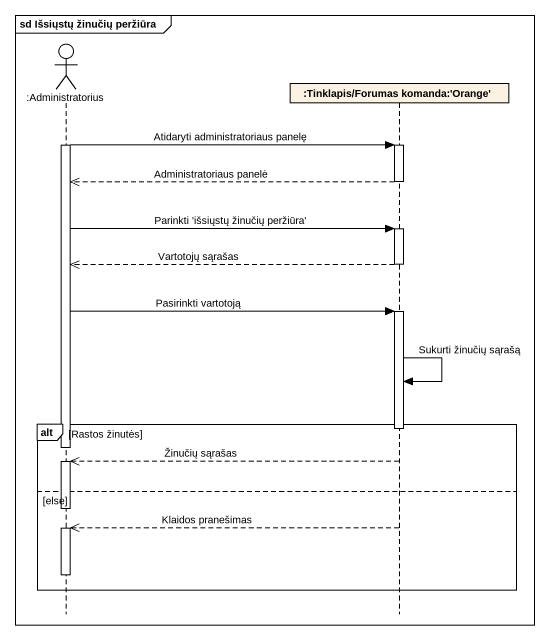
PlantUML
@startuml
mainframe sd Išsiųstų žinučių peržiūra
hide footbox
actor ":Administratorius" as Administratorius
participant ":Tinklapis/Forumas komanda:'Orange'" as Tinklapis_Forumas_komanda

activate Administratorius
Administratorius -> Tinklapis_Forumas_komanda : Atidaryti administratoriaus panelę
activate Tinklapis_Forumas_komanda
Tinklapis_Forumas_komanda -->> Administratorius : Administratoriaus panelė
deactivate Tinklapis_Forumas_komanda
Administratorius -> Tinklapis_Forumas_komanda : Parinkti 'išsiųstų žinučių peržiūra'
activate Tinklapis_Forumas_komanda
Tinklapis_Forumas_komanda -->> Administratorius : Vartotojų sąrašas
deactivate Tinklapis_Forumas_komanda
Administratorius -> Tinklapis_Forumas_komanda : Pasirinkti vartotoją
activate Tinklapis_Forumas_komanda
Tinklapis_Forumas_komanda -> Tinklapis_Forumas_komanda : Sukurti žinučių sąrašą
alt Rastos žinutės
  deactivate Tinklapis_Forumas_komanda
  deactivate Administratorius
  Tinklapis_Forumas_komanda -->> Administratorius : Žinučių sąrašas
  activate Administratorius
else else
  deactivate Administratorius
  Tinklapis_Forumas_komanda -->> Administratorius : Klaidos pranešimas
  activate Administratorius
  deactivate Administratorius
end
@enduml
